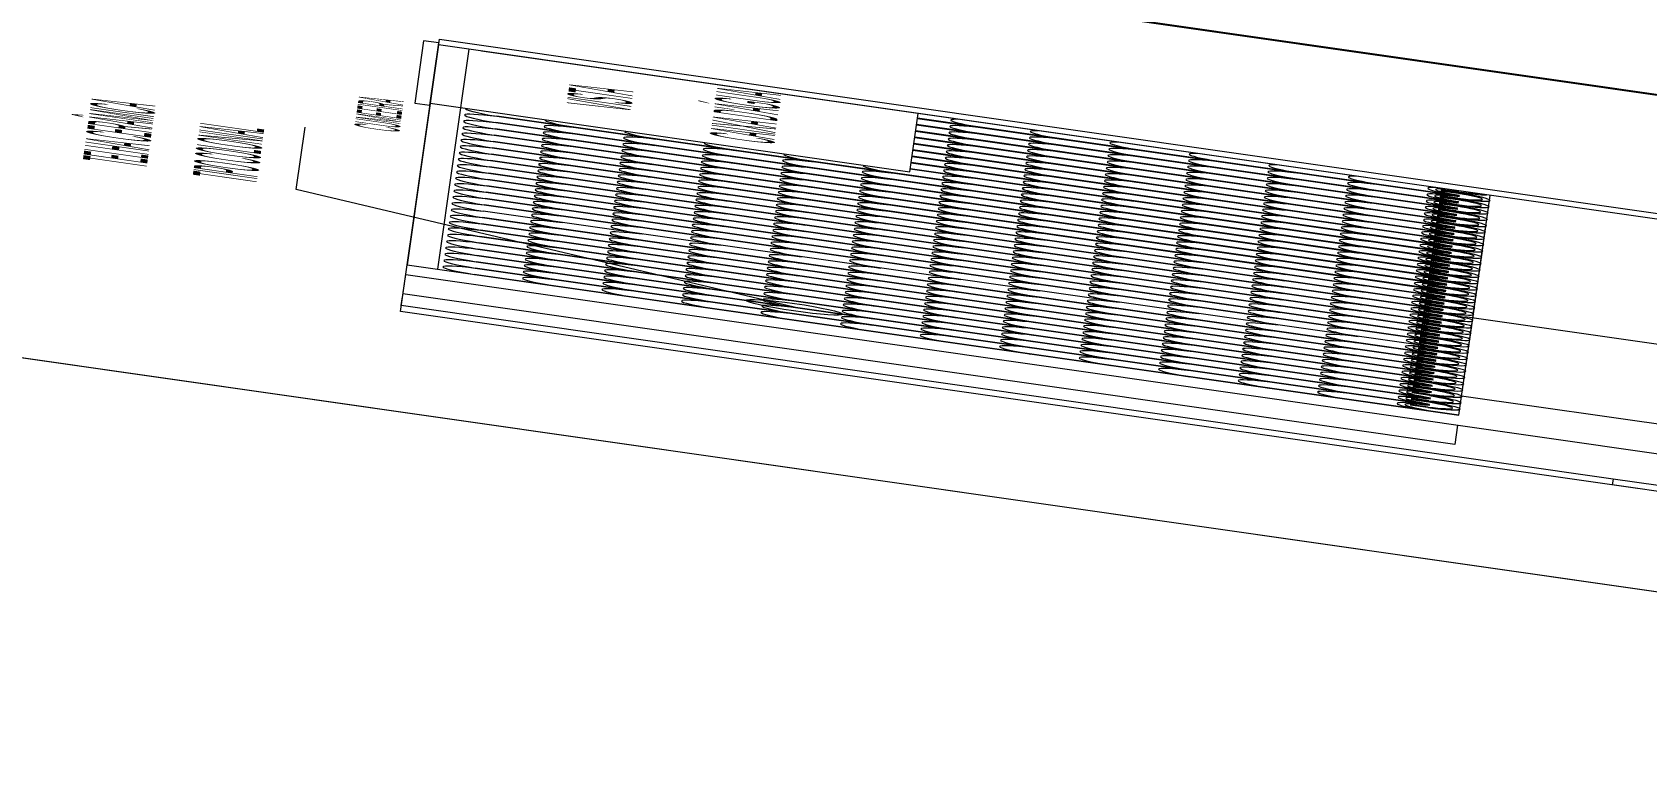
# Model space of a CAD drawing. Header units: millimetres. Extents: x -361192058 to 101130107379, y -14071650034 to 19218552450.
# Drawn here: x -131812.2 to -131624.2, y 45297.5 to 45382 of the extents above; entities that cross this region are included whole.
import ezdxf
from ezdxf.enums import TextEntityAlignment as Align

# ---------------------------------------------------------------- set-up
doc = ezdxf.new("R2010")
doc.units = ezdxf.units.MM
doc.header["$LTSCALE"] = 0.5
doc.linetypes.add('HIDDEN2', pattern=[0.1875, 0.125, -0.0625])
for name, color, linetype in [('02', 2, 'Continuous'), ('Cota', 8, 'Continuous'), ('COTAS', 7, 'Continuous'), ('DIVERSOS', 4, 'Continuous'), ('parede', 2, 'Continuous'), ('texto pequeno', 3, 'Continuous'), ('V5', 4, 'Continuous')]:
    doc.layers.add(name, color=color, linetype=linetype)
doc.styles.add('ROMANS', font='romans', dxfattribs={"height": 0.1})
doc.styles.add('SANSSERIF', font='sas_____.pfb', dxfattribs={"height": 1})
doc.styles.get("Standard").update_dxf_attribs({"font": 'txt.shx', "height": 0.12})
doc.dimstyles.new('BOLA100', dxfattribs={"dimscale": 0, "dimtxt": 1.9, "dimasz": 0.18, "dimexe": 0.18, "dimexo": 0.063, "dimgap": 0, "dimtad": 1, "dimzin": 4, "dimdsep": 46, "dimtxsty": 'ROMANS', "dimcen": 0.09, "dimse1": 1, "dimse2": 1, "dimsd1": 1, "dimsd2": 1, "dimclrt": 256, "dimaunit": 1, "dimadec": 4, "dimazin": 0, "dimtfac": 1.2, "dimtix": 1, "dimtmove": 2, "dimatfit": 3, "dimfxl": 0, "dimtvp": 2, "dimtolj": 1, "dimtzin": 4, "dimarcsym": 0})
doc.dimstyles.new('ESCALA50', dxfattribs={"dimtxt": 0.1, "dimasz": 0.06, "dimexe": 0.18, "dimexo": 0.06, "dimgap": 0.1, "dimtad": 1, "dimzin": 4, "dimdsep": 46, "dimtxsty": 'Standard', "dimblk1": 'BOLA', "dimblk2": 'BOLA', "dimsah": 1, "dimcen": -0.06, "dimse1": 1, "dimse2": 1, "dimclrd": 7, "dimclrt": 3, "dimadec": 0, "dimazin": 0, "dimtfac": 1, "dimtix": 1, "dimtmove": 0, "dimatfit": 3, "dimldrblk": 'BOLA', "dimfxl": 0, "dimtolj": 1, "dimtzin": 4, "dimarcsym": 0})
picture_1 = doc.add_image_def('image2.jpg', size_in_pixel=(290, 928))

# ---------------------------------------------------------------- blocks, each defined once
blk = doc.blocks.new('BOLA')
for p, q in [((0, -1.435), (0, 1.435)), ((-1.435, 0), (1.435, 0))]:
    blk.add_line(p, q)
blk.add_circle((0, 0), 0.452)
blk = doc.blocks.new('*D1813')
at = {"layer": 'Defpoints', "color": 0, "lineweight": 30, "transparency": 16777216}
for p in [(5075.3154, 2388.8486), (5075.8789, 2388.8486), (5075.3154, 2381.7986)]:
    blk.add_point(p, dxfattribs=at)
at = {"layer": 'DIVERSOS', "color": 7, "lineweight": -2, "transparency": 16777216}
blk.add_line((5075.8789, 2381.8586), (5075.8789, 2388.7886), dxfattribs=at)
at = {"layer": 'DIVERSOS', "color": 7, "lineweight": -2, "transparency": 16777216, "xscale": 0.06, "yscale": 0.06, "zscale": 0.06}
for p, rotation in [((5075.8789, 2388.8486), 90), ((5075.8789, 2381.7986), 270)]:
    blk.add_blockref('BOLA', p, dxfattribs=dict(at, rotation=rotation))
at = {"layer": 'DIVERSOS', "color": 3, "lineweight": 18, "transparency": 16777216, "insert": (5075.7189, 2385.3236), "char_height": 0.12, "attachment_point": 5, "rotation": 90}
blk.add_mtext('\\A1;7.05', dxfattribs=at)
blk = doc.blocks.new('*D1825')
at = {"layer": 'Defpoints', "color": 0, "lineweight": 30, "transparency": 16777216}
for p in [(5107.834, 2381.7958), (5110.6085, 2379.6355), (5110.4011, 2379.369)]:
    blk.add_point(p, dxfattribs=at)
at = {"layer": 'Cota', "lineweight": 18, "transparency": 16777216, "insert": (5109.0445, 2380.4887), "char_height": 0.1, "attachment_point": 5, "rotation": 322.0936, "style": 'ROMANS'}
blk.add_mtext('\\A1;25.00', dxfattribs=at)
blk = doc.blocks.new('APROVADO QUADRA 21.2 MBVII')
at = {"lineweight": 18}
for p, q in [((5096.0916, 2382.056), (5096.0916, 2382.0912)), ((5096.1072, 2382.056), (5096.1072, 2382.0912)), ((5096.2285, 2382.056), (5096.2285, 2382.0912)), ((5096.244, 2382.056), (5096.244, 2382.0912)), ((5096.2542, 2382.056), (5096.2542, 2382.0912)), ((5096.2698, 2382.056), (5096.2698, 2382.0912)), ((5096.4066, 2382.056), (5096.4066, 2382.0912)), ((5096.4168, 2382.056), (5096.4168, 2382.0912)), ((5096.4324, 2382.056), (5096.4324, 2382.0912)), ((5096.5536, 2382.056), (5096.5536, 2382.0912)), ((5096.5692, 2382.056), (5096.5692, 2382.0912)), ((5096.5793, 2382.056), (5096.5793, 2382.0912)), ((5096.5949, 2382.056), (5096.5949, 2382.0912)), ((5096.7162, 2382.056), (5096.7162, 2382.0912)), ((5096.7317, 2382.056), (5096.7317, 2382.0912)), ((5096.7419, 2382.056), (5096.7419, 2382.0912)), ((5096.7575, 2382.056), (5096.7575, 2382.0912)), ((5096.8787, 2382.056), (5096.8787, 2382.0912)), ((5096.8943, 2382.056), (5096.8943, 2382.0912)), ((5096.9045, 2382.056), (5096.9045, 2382.0912)), ((5096.9201, 2382.056), (5096.9201, 2382.0912)), ((5097.0413, 2382.056), (5097.0413, 2382.0912)), ((5097.0569, 2382.056), (5097.0569, 2382.0912)), ((5097.067, 2382.056), (5097.067, 2382.0912)), ((5097.0826, 2382.056), (5097.0826, 2382.0912)), ((5097.2039, 2382.056), (5097.2039, 2382.0912)), ((5097.2195, 2382.056), (5097.2195, 2382.0912)), ((5097.2296, 2382.056), (5097.2296, 2382.0912)), ((5097.2452, 2382.056), (5097.2452, 2382.0912)), ((5097.3664, 2382.056), (5097.3664, 2382.0912)), ((5097.382, 2382.056), (5097.382, 2382.0912)), ((5097.3922, 2382.056), (5097.3922, 2382.0912)), ((5097.4078, 2382.056), (5097.4078, 2382.0912)), ((5097.529, 2382.056), (5097.529, 2382.0912)), ((5097.5446, 2382.056), (5097.5446, 2382.0912)), ((5097.5548, 2382.056), (5097.5548, 2382.0912)), ((5097.5703, 2382.056), (5097.5703, 2382.0912)), ((5097.6916, 2382.056), (5097.6916, 2382.0912)), ((5097.7072, 2382.056), (5097.7072, 2382.0912)), ((5097.7173, 2382.056), (5097.7173, 2382.0912)), ((5097.7329, 2382.056), (5097.7329, 2382.0912)), ((5097.8542, 2382.056), (5097.8542, 2382.0912)), ((5097.8697, 2382.056), (5097.8697, 2382.0912)), ((5097.8799, 2382.056), (5097.8799, 2382.0912)), ((5097.8955, 2382.056), (5097.8955, 2382.0912)), ((5098.0167, 2382.056), (5098.0167, 2382.0912)), ((5098.0323, 2382.056), (5098.0323, 2382.0912)), ((5098.0425, 2382.056), (5098.0425, 2382.0912)), ((5098.0581, 2382.056), (5098.0581, 2382.0912)), ((5098.1793, 2382.056), (5098.1793, 2382.0912)), ((5098.1949, 2382.056), (5098.1949, 2382.0912)), ((5098.205, 2382.056), (5098.205, 2382.0912)), ((5098.2206, 2382.056), (5098.2206, 2382.0912)), ((5098.3419, 2382.056), (5098.3419, 2382.0912)), ((5098.3574, 2382.056), (5098.3574, 2382.0912)), ((5098.3676, 2382.056), (5098.3676, 2382.0912)), ((5098.3832, 2382.056), (5098.3832, 2382.0912)), ((5098.5044, 2382.056), (5098.5044, 2382.0912)), ((5098.52, 2382.056), (5098.52, 2382.0912)), ((5098.5302, 2382.056), (5098.5302, 2382.0912)), ((5098.5458, 2382.056), (5098.5458, 2382.0912)), ((5098.667, 2382.056), (5098.667, 2382.0912)), ((5098.6826, 2382.056), (5098.6826, 2382.0912)), ((5098.6927, 2382.056), (5098.6927, 2382.0912)), ((5098.7083, 2382.056), (5098.7083, 2382.0912)), ((5098.8296, 2382.056), (5098.8296, 2382.0912)), ((5098.8452, 2382.056), (5098.8452, 2382.0912)), ((5098.8553, 2382.056), (5098.8553, 2382.0912)), ((5098.8709, 2382.056), (5098.8709, 2382.0912)), ((5098.9921, 2382.056), (5098.9921, 2382.0912)), ((5099.0077, 2382.056), (5099.0077, 2382.0912)), ((5099.0179, 2382.056), (5099.0179, 2382.0912)), ((5099.0335, 2382.056), (5099.0335, 2382.0912)), ((5099.1547, 2382.056), (5099.1547, 2382.0912)), ((5099.1703, 2382.056), (5099.1703, 2382.0912)), ((5099.1805, 2382.056), (5099.1805, 2382.0912)), ((5099.196, 2382.056), (5099.196, 2382.0912)), ((5099.3173, 2382.056), (5099.3173, 2382.0912)), ((5099.3329, 2382.056), (5099.3329, 2382.0912)), ((5099.343, 2382.056), (5099.343, 2382.0912)), ((5099.3586, 2382.056), (5099.3586, 2382.0912)), ((5099.4799, 2382.056), (5099.4799, 2382.0912)), ((5099.4954, 2382.056), (5099.4954, 2382.0912)), ((5099.5056, 2382.056), (5099.5056, 2382.0912)), ((5099.5212, 2382.056), (5099.5212, 2382.0912)), ((5099.6424, 2382.056), (5099.6424, 2382.0912)), ((5099.658, 2382.056), (5099.658, 2382.0912)), ((5099.6682, 2382.056), (5099.6682, 2382.0912)), ((5099.6838, 2382.056), (5099.6838, 2382.0912)), ((5099.805, 2382.056), (5099.805, 2382.0912)), ((5099.8206, 2382.056), (5099.8206, 2382.0912)), ((5099.8307, 2382.056), (5099.8307, 2382.0912)), ((5099.8463, 2382.056), (5099.8463, 2382.0912)), ((5099.9676, 2382.056), (5099.9676, 2382.0912)), ((5099.9831, 2382.056), (5099.9831, 2382.0912)), ((5099.9933, 2382.056), (5099.9933, 2382.0912)), ((5100.0089, 2382.056), (5100.0089, 2382.0912)), ((5100.1301, 2382.056), (5100.1301, 2382.0912)), ((5100.1457, 2382.056), (5100.1457, 2382.0912)), ((5100.1559, 2382.056), (5100.1559, 2382.0912)), ((5100.1715, 2382.056), (5100.1715, 2382.0912)), ((5100.2927, 2382.056), (5100.2927, 2382.0912)), ((5100.3083, 2382.056), (5100.3083, 2382.0912)), ((5100.3184, 2382.056), (5100.3184, 2382.0912)), ((5100.334, 2382.056), (5100.334, 2382.0912)), ((5100.4553, 2382.056), (5100.4553, 2382.0912)), ((5100.4709, 2382.056), (5100.4709, 2382.0912)), ((5100.481, 2382.056), (5100.481, 2382.0912)), ((5100.4966, 2382.056), (5100.4966, 2382.0912)), ((5100.6178, 2382.056), (5100.6178, 2382.0912)), ((5100.6334, 2382.056), (5100.6334, 2382.0912)), ((5100.6436, 2382.056), (5100.6436, 2382.0912)), ((5100.6592, 2382.056), (5100.6592, 2382.0912)), ((5100.7804, 2382.056), (5100.7804, 2382.0912)), ((5100.796, 2382.056), (5100.796, 2382.0912)), ((5100.8062, 2382.056), (5100.8062, 2382.0912)), ((5100.8217, 2382.056), (5100.8217, 2382.0912)), ((5100.943, 2382.056), (5100.943, 2382.0912)), ((5100.9586, 2382.056), (5100.9586, 2382.0912)), ((5100.9687, 2382.056), (5100.9687, 2382.0912)), ((5100.9843, 2382.056), (5100.9843, 2382.0912)), ((5101.1056, 2382.056), (5101.1056, 2382.0912)), ((5101.1211, 2382.056), (5101.1211, 2382.0912)), ((5101.1313, 2382.056), (5101.1313, 2382.0912)), ((5101.1469, 2382.056), (5101.1469, 2382.0912)), ((5101.2681, 2382.056), (5101.2681, 2382.0912)), ((5101.2837, 2382.056), (5101.2837, 2382.0912)), ((5101.2939, 2382.056), (5101.2939, 2382.0912)), ((5101.3095, 2382.056), (5101.3095, 2382.0912)), ((5101.4307, 2382.056), (5101.4307, 2382.0912)), ((5101.4463, 2382.056), (5101.4463, 2382.0912)), ((5101.4564, 2382.056), (5101.4564, 2382.0912)), ((5101.472, 2382.056), (5101.472, 2382.0912)), ((5101.5933, 2382.056), (5101.5933, 2382.0912)), ((5101.6088, 2382.056), (5101.6088, 2382.0912)), ((5101.619, 2382.056), (5101.619, 2382.0912)), ((5101.6346, 2382.056), (5101.6346, 2382.0912)), ((5096.0103, 2381.994), (5097.6361, 2381.994)), ((5096.6606, 2381.994), (5098.2864, 2381.994)), ((5097.3109, 2381.994), (5098.9367, 2381.994)), ((5097.9612, 2381.994), (5099.5869, 2381.994)), ((5098.6115, 2381.994), (5100.2372, 2381.994)), ((5099.2617, 2381.994), (5100.8875, 2381.994)), ((5099.912, 2381.994), (5101.5378, 2381.994)), ((5100.0746, 2381.994), (5101.6603, 2381.994))]:
    blk.add_line(p, q, dxfattribs=at)
at = {"lineweight": 18, "flags": 128}
for points in [[(5096.0103, 2382.054), (5096.0259, 2382.054, -0.788263), (5096.1472, 2382.054), (5096.1628, 2382.054, 0.827036)], [(5096.1729, 2382.054), (5096.1885, 2382.054, -0.788263), (5096.3097, 2382.054), (5096.3253, 2382.054, 0.827036)], [(5096.3355, 2382.054), (5096.3511, 2382.054, -0.788263), (5096.4723, 2382.054), (5096.4879, 2382.054, 0.827036)], [(5096.4981, 2382.054), (5096.5136, 2382.054, -0.788263), (5096.6349, 2382.054), (5096.6505, 2382.054, 0.827036)], [(5096.6606, 2382.054), (5096.6762, 2382.054, -0.788263), (5096.7974, 2382.054), (5096.813, 2382.054, 0.827036)], [(5096.8232, 2382.054), (5096.8388, 2382.054, -0.788263), (5096.96, 2382.054), (5096.9756, 2382.054, 0.827036)], [(5096.9858, 2382.054), (5097.0013, 2382.054, -0.788263), (5097.1226, 2382.054), (5097.1382, 2382.054, 0.827036)], [(5097.1483, 2382.054), (5097.1639, 2382.054, -0.788263), (5097.2852, 2382.054), (5097.3007, 2382.054, 0.827036)], [(5097.3109, 2382.054), (5097.3265, 2382.054, -0.788263), (5097.4477, 2382.054), (5097.4633, 2382.054, 0.827036)], [(5097.4735, 2382.054), (5097.4891, 2382.054, -0.788263), (5097.6103, 2382.054), (5097.6259, 2382.054, 0.827036)], [(5097.636, 2382.054), (5097.6516, 2382.054, -0.788263), (5097.7729, 2382.054), (5097.7885, 2382.054, 0.827036)], [(5097.7986, 2382.054), (5097.8142, 2382.054, -0.788263), (5097.9354, 2382.054), (5097.951, 2382.054, 0.827036)], [(5097.9612, 2382.054), (5097.9768, 2382.054, -0.788263), (5098.098, 2382.054), (5098.1136, 2382.054, 0.827036)], [(5098.1238, 2382.054), (5098.1393, 2382.054, -0.788263), (5098.2606, 2382.054), (5098.2762, 2382.054, 0.827036)], [(5098.2863, 2382.054), (5098.3019, 2382.054, -0.788263), (5098.4231, 2382.054), (5098.4387, 2382.054, 0.827036)], [(5098.4489, 2382.054), (5098.4645, 2382.054, -0.788263), (5098.5857, 2382.054), (5098.6013, 2382.054, 0.827036)], [(5098.6115, 2382.054), (5098.627, 2382.054, -0.788263), (5098.7483, 2382.054), (5098.7639, 2382.054, 0.827036)], [(5098.774, 2382.054), (5098.7896, 2382.054, -0.788263), (5098.9109, 2382.054), (5098.9264, 2382.054, 0.827036)], [(5098.9366, 2382.054), (5098.9522, 2382.054, -0.788263), (5099.0734, 2382.054), (5099.089, 2382.054, 0.827036)], [(5099.0992, 2382.054), (5099.1148, 2382.054, -0.788263), (5099.236, 2382.054), (5099.2516, 2382.054, 0.827036)], [(5099.2617, 2382.054), (5099.2773, 2382.054, -0.788263), (5099.3986, 2382.054), (5099.4142, 2382.054, 0.827036)], [(5099.4243, 2382.054), (5099.4399, 2382.054, -0.788263), (5099.5611, 2382.054), (5099.5767, 2382.054, 0.827036)], [(5099.5869, 2382.054), (5099.6025, 2382.054, -0.788263), (5099.7237, 2382.054), (5099.7393, 2382.054, 0.827036)], [(5099.7495, 2382.054), (5099.765, 2382.054, -0.788263), (5099.8863, 2382.054), (5099.9019, 2382.054, 0.827036)], [(5099.912, 2382.054), (5099.9276, 2382.054, -0.788263), (5100.0488, 2382.054), (5100.0644, 2382.054, 0.827036)], [(5100.0746, 2382.054), (5100.0902, 2382.054, -0.788263), (5100.2114, 2382.054), (5100.227, 2382.054, 0.827036)], [(5100.2372, 2382.054), (5100.2527, 2382.054, -0.788263), (5100.374, 2382.054), (5100.3896, 2382.054, 0.827036)], [(5100.3997, 2382.054), (5100.4153, 2382.054, -0.788263), (5100.5366, 2382.054), (5100.5521, 2382.054, 0.827036)], [(5100.5623, 2382.054), (5100.5779, 2382.054, -0.788263), (5100.6991, 2382.054), (5100.7147, 2382.054, 0.827036)], [(5100.7249, 2382.054), (5100.7405, 2382.054, -0.788263), (5100.8617, 2382.054), (5100.8773, 2382.054, 0.827036)], [(5100.8874, 2382.054), (5100.903, 2382.054, -0.788263), (5101.0243, 2382.054), (5101.0399, 2382.054, 0.827036)], [(5101.05, 2382.054), (5101.0656, 2382.054, -0.788263), (5101.1868, 2382.054), (5101.2024, 2382.054, 0.827036)], [(5101.2126, 2382.054), (5101.2282, 2382.054, -0.788263), (5101.3494, 2382.054), (5101.365, 2382.054, 0.827036)], [(5101.3752, 2382.054), (5101.3907, 2382.054, -0.788263), (5101.512, 2382.054), (5101.5276, 2382.054, 0.827036)], [(5096.0916, 2382.056), (5096.1072, 2382.056, 0.788263), (5096.2285, 2382.056), (5096.244, 2382.056, -0.827036)], [(5096.2542, 2382.056), (5096.2698, 2382.056, 0.788263), (5096.391, 2382.056), (5096.4066, 2382.056, -0.827036)], [(5096.4168, 2382.056), (5096.4324, 2382.056, 0.788263), (5096.5536, 2382.056), (5096.5692, 2382.056, -0.827036)], [(5096.5793, 2382.056), (5096.5949, 2382.056, 0.788263), (5096.7162, 2382.056), (5096.7317, 2382.056, -0.827036)], [(5096.7419, 2382.056), (5096.7575, 2382.056, 0.788263), (5096.8787, 2382.056), (5096.8943, 2382.056, -0.827036)], [(5096.9045, 2382.056), (5096.9201, 2382.056, 0.788263), (5097.0413, 2382.056), (5097.0569, 2382.056, -0.827036)], [(5097.067, 2382.056), (5097.0826, 2382.056, 0.788263), (5097.2039, 2382.056), (5097.2195, 2382.056, -0.827036)], [(5097.2296, 2382.056), (5097.2452, 2382.056, 0.788263), (5097.3664, 2382.056), (5097.382, 2382.056, -0.827036)], [(5097.3922, 2382.056), (5097.4078, 2382.056, 0.788263), (5097.529, 2382.056), (5097.5446, 2382.056, -0.827036)], [(5097.5548, 2382.056), (5097.5703, 2382.056, 0.788263), (5097.6916, 2382.056), (5097.7072, 2382.056, -0.827036)], [(5097.7173, 2382.056), (5097.7329, 2382.056, 0.788263), (5097.8542, 2382.056), (5097.8697, 2382.056, -0.827036)], [(5097.8799, 2382.056), (5097.8955, 2382.056, 0.788263), (5098.0167, 2382.056), (5098.0323, 2382.056, -0.827036)], [(5098.0425, 2382.056), (5098.0581, 2382.056, 0.788263), (5098.1793, 2382.056), (5098.1949, 2382.056, -0.827036)], [(5098.205, 2382.056), (5098.2206, 2382.056, 0.788263), (5098.3419, 2382.056), (5098.3574, 2382.056, -0.827036)], [(5098.3676, 2382.056), (5098.3832, 2382.056, 0.788263), (5098.5044, 2382.056), (5098.52, 2382.056, -0.827036)], [(5098.5302, 2382.056), (5098.5458, 2382.056, 0.788263), (5098.667, 2382.056), (5098.6826, 2382.056, -0.827036)], [(5098.6927, 2382.056), (5098.7083, 2382.056, 0.788263), (5098.8296, 2382.056), (5098.8452, 2382.056, -0.827036)], [(5098.8553, 2382.056), (5098.8709, 2382.056, 0.788263), (5098.9921, 2382.056), (5099.0077, 2382.056, -0.827036)], [(5099.0179, 2382.056), (5099.0335, 2382.056, 0.788263), (5099.1547, 2382.056), (5099.1703, 2382.056, -0.827036)], [(5099.1805, 2382.056), (5099.196, 2382.056, 0.788263), (5099.3173, 2382.056), (5099.3329, 2382.056, -0.827036)], [(5099.343, 2382.056), (5099.3586, 2382.056, 0.788263), (5099.4799, 2382.056), (5099.4954, 2382.056, -0.827036)], [(5099.5056, 2382.056), (5099.5212, 2382.056, 0.788263), (5099.6424, 2382.056), (5099.658, 2382.056, -0.827036)], [(5099.6682, 2382.056), (5099.6838, 2382.056, 0.788263), (5099.805, 2382.056), (5099.8206, 2382.056, -0.827036)], [(5099.8307, 2382.056), (5099.8463, 2382.056, 0.788263), (5099.9676, 2382.056), (5099.9831, 2382.056, -0.827036)], [(5099.9933, 2382.056), (5100.0089, 2382.056, 0.788263), (5100.1301, 2382.056), (5100.1457, 2382.056, -0.827036)], [(5100.1559, 2382.056), (5100.1715, 2382.056, 0.788263), (5100.2927, 2382.056), (5100.3083, 2382.056, -0.827036)], [(5100.3184, 2382.056), (5100.334, 2382.056, 0.788263), (5100.4553, 2382.056), (5100.4709, 2382.056, -0.827036)], [(5100.481, 2382.056), (5100.4966, 2382.056, 0.788263), (5100.6178, 2382.056), (5100.6334, 2382.056, -0.827036)], [(5100.6436, 2382.056), (5100.6592, 2382.056, 0.788263), (5100.7804, 2382.056), (5100.796, 2382.056, -0.827036)], [(5100.8062, 2382.056), (5100.8217, 2382.056, 0.788263), (5100.943, 2382.056), (5100.9586, 2382.056, -0.827036)], [(5100.9687, 2382.056), (5100.9843, 2382.056, 0.788263), (5101.1056, 2382.056), (5101.1211, 2382.056, -0.827036)], [(5101.1313, 2382.056), (5101.1469, 2382.056, 0.788263), (5101.2681, 2382.056), (5101.2837, 2382.056, -0.827036)], [(5101.2939, 2382.056), (5101.3095, 2382.056, 0.788263), (5101.4307, 2382.056), (5101.4463, 2382.056, -0.827036)], [(5101.4564, 2382.056), (5101.472, 2382.056, 0.788263), (5101.5933, 2382.056), (5101.6088, 2382.056, -0.827036)]]:
    blk.add_lwpolyline(points, format="xyb", close=True, dxfattribs=at)
for points in [[(5101.6603, 2382.1016, 0.553916), (5101.5377, 2382.054), (5101.5533, 2382.054, -0.60452), (5101.6603, 2382.081)], [(5097.6361, 2381.9932, -0.378735), (5097.5548, 2382.056), (5097.5703, 2382.056, 0.369975), (5097.6361, 2382.0085)], [(5098.2864, 2381.9932, -0.378735), (5098.205, 2382.056), (5098.2206, 2382.056, 0.369975), (5098.2864, 2382.0085)], [(5098.9367, 2381.9932, -0.378735), (5098.8553, 2382.056), (5098.8709, 2382.056, 0.369975), (5098.9367, 2382.0085)], [(5099.5869, 2381.9932, -0.378735), (5099.5056, 2382.056), (5099.5212, 2382.056, 0.369975), (5099.5869, 2382.0085)], [(5100.2372, 2381.9932, -0.378735), (5100.1559, 2382.056), (5100.1715, 2382.056, 0.369975), (5100.2372, 2382.0085)], [(5100.8875, 2381.9932, -0.378735), (5100.8062, 2382.056), (5100.8217, 2382.056, 0.369975), (5100.8875, 2382.0085)], [(5101.5378, 2381.9932, -0.378735), (5101.4564, 2382.056), (5101.472, 2382.056, 0.369975), (5101.5378, 2382.0085)], [(5101.6603, 2382.0013, -0.23306), (5101.619, 2382.056), (5101.6346, 2382.056, 0.187537), (5101.6603, 2382.0189, 0.187537)]]:
    blk.add_lwpolyline(points, format="xyb", dxfattribs=at)
at = {"layer": '02', "color": 0, "linetype": 'HIDDEN2', "lineweight": 18}
blk.add_line((5094.9603, 2384.077), (5095.7603, 2384.077), dxfattribs=at)
at = {"layer": '02', "color": 8, "lineweight": 18}
for p, q in [((5095.2603, 2381.994), (5095.2603, 2384.077)), ((5095.7603, 2384.077), (5095.7603, 2379.077)), ((5095.7603, 2381.994), (5095.2603, 2381.994))]:
    blk.add_line(p, q, dxfattribs=at)
at = {"layer": '02', "lineweight": 18}
for points in [[(5092.273, 2394.3239), (5078.4344, 2394.3239), (5078.4344, 2360.5071), (5092.273, 2360.5071)], [(5124.8988, 2394.2957), (5104.8147, 2394.2957), (5104.8147, 2374.4244), (5124.8988, 2374.4244)], [(5092.273, 2385.1233), (5104.793, 2385.1233), (5104.793, 2376.6708), (5092.273, 2376.6708)]]:
    blk.add_lwpolyline(points, close=True, dxfattribs=at)
at = {"layer": 'COTAS', "lineweight": 18}
for p, q in [((5094.8103, 2384.077), (5101.8103, 2384.077)), ((5094.8103, 2381.627), (5094.8103, 2384.077)), ((5094.9603, 2381.677), (5094.9603, 2384.077)), ((5101.6603, 2381.627), (5101.6603, 2384.077)), ((5101.8103, 2384.077), (5101.8103, 2381.627)), ((5096.5103, 2381.994), (5096.5103, 2379.077)), ((5098.5103, 2379.077), (5098.5103, 2382.0095))]:
    blk.add_line(p, q, dxfattribs=at)
at = {"layer": 'DIVERSOS', "lineweight": 18}
for p, q in [((5096.3355, 2383.3141), (5097.5061, 2384.3131)), ((5097.5061, 2384.3131), (5099.1073, 2384.3131)), ((5101.7103, 2384.107), (5100.1103, 2384.107)), ((5100.1103, 2384.107), (5100.1103, 2384.077)), ((5101.7103, 2384.077), (5101.7103, 2384.107)), ((5096.0103, 2384.077), (5096.0103, 2381.994)), ((5100.1103, 2384.077), (5101.7103, 2384.077))]:
    blk.add_line(p, q, dxfattribs=at)
blk.add_lwpolyline([(5101.6603, 2383.127), (5101.6603, 2384.077), (5100.1603, 2384.077), (5100.1603, 2383.127)], close=True, dxfattribs=at)
blk.add_circle((5096.3355, 2383.3141), 0.0956, dxfattribs=at)
at = {"layer": 'parede', "lineweight": 18}
for p, q in [((5094.9603, 2381.677), (5094.8103, 2381.677)), ((5094.8103, 2379.077), (5094.8103, 2381.677)), ((5094.9603, 2379.077), (5094.9603, 2381.677))]:
    blk.add_line(p, q, dxfattribs=at)
at = {"layer": 'V5', "lineweight": 18}
for p, q in [((5101.6603, 2384.077), (5096.0103, 2384.077)), ((5101.6603, 2384.017), (5096.0103, 2384.017)), ((5101.6603, 2382.056), (5101.6603, 2383.9916)), ((5096.0103, 2381.994), (5096.0103, 2383.944)), ((5096.1628, 2382.056), (5096.1628, 2383.944)), ((5096.1729, 2382.056), (5096.1729, 2383.944)), ((5096.3253, 2382.056), (5096.3253, 2383.944)), ((5096.3355, 2382.056), (5096.3355, 2383.944)), ((5096.4879, 2382.056), (5096.4879, 2383.944)), ((5096.4981, 2382.056), (5096.4981, 2383.944)), ((5096.6505, 2382.056), (5096.6505, 2383.944)), ((5096.6606, 2382.056), (5096.6606, 2383.944)), ((5096.813, 2382.056), (5096.813, 2383.944)), ((5096.8232, 2382.056), (5096.8232, 2383.944)), ((5096.9756, 2382.056), (5096.9756, 2383.944)), ((5096.9858, 2382.056), (5096.9858, 2383.944)), ((5097.1382, 2382.056), (5097.1382, 2383.944)), ((5097.1483, 2382.056), (5097.1483, 2383.944)), ((5097.3007, 2382.056), (5097.3007, 2383.944)), ((5097.3109, 2382.056), (5097.3109, 2383.944)), ((5097.4633, 2382.056), (5097.4633, 2383.944)), ((5097.4735, 2382.056), (5097.4735, 2383.944)), ((5097.636, 2382.056), (5097.636, 2383.944)), ((5097.7885, 2382.056), (5097.7885, 2383.944)), ((5097.7986, 2382.056), (5097.7986, 2383.944)), ((5097.951, 2382.056), (5097.951, 2383.944)), ((5097.9612, 2382.056), (5097.9612, 2383.944)), ((5098.1136, 2382.056), (5098.1136, 2383.944)), ((5098.1238, 2382.056), (5098.1238, 2383.944)), ((5098.2762, 2382.056), (5098.2762, 2383.944)), ((5098.2863, 2382.056), (5098.2863, 2383.944)), ((5098.4387, 2382.056), (5098.4387, 2383.944)), ((5098.4489, 2382.056), (5098.4489, 2383.944)), ((5098.6013, 2382.056), (5098.6013, 2383.944)), ((5098.6115, 2382.056), (5098.6115, 2383.944)), ((5098.7639, 2382.056), (5098.7639, 2383.944)), ((5098.774, 2382.056), (5098.774, 2383.944)), ((5098.9264, 2382.056), (5098.9264, 2383.944)), ((5098.9366, 2382.056), (5098.9366, 2383.944)), ((5099.089, 2382.056), (5099.089, 2383.944)), ((5099.0992, 2382.056), (5099.0992, 2383.944)), ((5099.2516, 2382.056), (5099.2516, 2383.944)), ((5099.2617, 2382.056), (5099.2617, 2383.944)), ((5099.4142, 2382.056), (5099.4142, 2383.944)), ((5099.4243, 2382.056), (5099.4243, 2383.944)), ((5099.5767, 2382.056), (5099.5767, 2383.944)), ((5099.5869, 2382.056), (5099.5869, 2383.944)), ((5099.7393, 2382.056), (5099.7393, 2383.944)), ((5099.7495, 2382.056), (5099.7495, 2383.944)), ((5099.9019, 2382.056), (5099.9019, 2383.944)), ((5099.912, 2382.056), (5099.912, 2383.944)), ((5100.0644, 2382.056), (5100.0644, 2383.944)), ((5100.0746, 2382.056), (5100.0746, 2383.944)), ((5100.227, 2382.056), (5100.227, 2383.127)), ((5100.2372, 2382.056), (5100.2372, 2383.127)), ((5100.3896, 2382.056), (5100.3896, 2383.127)), ((5100.3997, 2382.056), (5100.3997, 2383.127)), ((5100.5521, 2382.056), (5100.5521, 2383.127)), ((5100.5623, 2382.056), (5100.5623, 2383.127)), ((5100.7147, 2382.056), (5100.7147, 2383.127)), ((5100.7249, 2382.056), (5100.7249, 2383.127)), ((5100.8773, 2382.056), (5100.8773, 2383.127)), ((5100.8874, 2382.056), (5100.8874, 2383.127)), ((5101.0399, 2382.056), (5101.0399, 2383.127)), ((5101.05, 2382.056), (5101.05, 2383.127)), ((5101.2024, 2382.056), (5101.2024, 2383.127)), ((5101.2126, 2382.056), (5101.2126, 2383.127)), ((5101.365, 2382.056), (5101.365, 2383.127)), ((5101.3752, 2382.056), (5101.3752, 2383.127)), ((5101.5276, 2382.056), (5101.5276, 2383.127)), ((5101.5377, 2382.056), (5101.5377, 2383.127))]:
    blk.add_line(p, q, dxfattribs=at)
for centre, start, end in [((5096.0865, 2383.9294), 10.8161, 169.1839), ((5096.2491, 2383.9294), 10.8161, 169.1839), ((5096.4117, 2383.9294), 10.8161, 169.1839), ((5096.5743, 2383.9294), 10.8161, 169.1839), ((5096.7368, 2383.9294), 10.8161, 169.1839), ((5096.8994, 2383.9294), 10.8161, 169.1839), ((5097.062, 2383.9294), 10.8161, 169.1839), ((5097.2245, 2383.9294), 10.8161, 169.1839), ((5097.3871, 2383.9294), 10.8161, 169.1839), ((5097.5497, 2383.9294), 10.8161, 169.1839), ((5097.7122, 2383.9294), 10.8161, 169.1839), ((5097.8748, 2383.9294), 10.8161, 169.1839), ((5098.0374, 2383.9294), 10.8161, 169.1839), ((5098.2, 2383.9294), 10.8161, 169.1839), ((5098.3625, 2383.9294), 10.8161, 169.1839), ((5098.5251, 2383.9294), 10.8161, 169.1839), ((5098.6877, 2383.9294), 10.8161, 169.1839), ((5098.8502, 2383.9294), 10.8161, 169.1839), ((5099.0128, 2383.9294), 10.8161, 169.1839), ((5099.1754, 2383.9294), 10.8161, 169.1839), ((5099.3379, 2383.9294), 10.8161, 169.1839), ((5099.5005, 2383.9294), 10.8161, 169.1839), ((5099.6631, 2383.9294), 10.8161, 169.1839), ((5099.8257, 2383.9294), 10.8161, 169.1839), ((5099.9882, 2383.9294), 10.8161, 169.1839), ((5100.1508, 2383.9294), 82.932, 169.1839), ((5096.0865, 2383.7719), 10.8161, 169.1839), ((5096.2491, 2383.7719), 10.8161, 169.1839), ((5096.4117, 2383.7719), 10.8161, 169.1839), ((5096.5743, 2383.7719), 10.8161, 169.1839), ((5096.7368, 2383.7719), 10.8161, 169.1839), ((5096.8994, 2383.7719), 10.8161, 169.1839), ((5097.062, 2383.7719), 10.8161, 169.1839), ((5097.2245, 2383.7719), 10.8161, 169.1839), ((5097.3871, 2383.7719), 10.8161, 169.1839), ((5097.5497, 2383.7719), 10.8161, 169.1839), ((5097.7122, 2383.7719), 10.8161, 169.1839), ((5097.8748, 2383.7719), 10.8161, 169.1839), ((5098.0374, 2383.7719), 10.8161, 169.1839), ((5098.2, 2383.7719), 10.8161, 169.1839), ((5098.3625, 2383.7719), 10.8161, 169.1839), ((5098.5251, 2383.7719), 10.8161, 169.1839), ((5098.6877, 2383.7719), 10.8161, 169.1839), ((5098.8502, 2383.7719), 10.8161, 169.1839), ((5099.0128, 2383.7719), 10.8161, 169.1839), ((5099.1754, 2383.7719), 10.8161, 169.1839), ((5099.3379, 2383.7719), 10.8161, 169.1839), ((5099.5005, 2383.7719), 10.8161, 169.1839), ((5099.6631, 2383.7719), 10.8161, 169.1839), ((5099.8257, 2383.7719), 10.8161, 169.1839), ((5099.9882, 2383.7719), 10.8161, 169.1839), ((5100.1508, 2383.7719), 82.932, 169.1839), ((5096.0865, 2383.6144), 10.8161, 169.1839), ((5096.2491, 2383.6144), 10.8161, 169.1839), ((5096.4117, 2383.6144), 10.8161, 169.1839), ((5096.5743, 2383.6144), 10.8161, 169.1839), ((5096.7368, 2383.6144), 10.8161, 169.1839), ((5096.8994, 2383.6144), 10.8161, 169.1839), ((5097.062, 2383.6144), 10.8161, 169.1839), ((5097.2245, 2383.6144), 10.8161, 169.1839), ((5097.3871, 2383.6144), 10.8161, 169.1839), ((5097.5497, 2383.6144), 10.8161, 169.1839), ((5097.7122, 2383.6144), 10.8161, 169.1839), ((5097.8748, 2383.6144), 10.8161, 169.1839), ((5098.0374, 2383.6144), 10.8161, 169.1839), ((5098.2, 2383.6144), 10.8161, 169.1839), ((5098.3625, 2383.6144), 10.8161, 169.1839), ((5098.5251, 2383.6144), 10.8161, 169.1839), ((5098.6877, 2383.6144), 10.8161, 169.1839), ((5098.8502, 2383.6144), 10.8161, 169.1839), ((5099.0128, 2383.6144), 10.8161, 169.1839), ((5099.1754, 2383.6144), 10.8161, 169.1839), ((5099.3379, 2383.6144), 10.8161, 169.1839), ((5099.5005, 2383.6144), 10.8161, 169.1839), ((5099.6631, 2383.6144), 10.8161, 169.1839), ((5099.8257, 2383.6144), 10.8161, 169.1839), ((5099.9882, 2383.6144), 10.8161, 169.1839), ((5100.1508, 2383.6144), 82.932, 169.1839), ((5096.0865, 2383.4569), 10.8161, 169.1839), ((5096.2491, 2383.4569), 10.8161, 169.1839), ((5096.4117, 2383.4569), 10.8161, 169.1839), ((5096.5743, 2383.4569), 10.8161, 169.1839), ((5096.7368, 2383.4569), 10.8161, 169.1839), ((5096.8994, 2383.4569), 10.8161, 169.1839), ((5097.062, 2383.4569), 10.8161, 169.1839), ((5097.2245, 2383.4569), 10.8161, 169.1839), ((5097.3871, 2383.4569), 10.8161, 169.1839), ((5097.5497, 2383.4569), 10.8161, 169.1839), ((5097.7122, 2383.4569), 10.8161, 169.1839), ((5097.8748, 2383.4569), 10.8161, 169.1839), ((5098.0374, 2383.4569), 10.8161, 169.1839), ((5098.2, 2383.4569), 10.8161, 169.1839), ((5098.3625, 2383.4569), 10.8161, 169.1839), ((5098.5251, 2383.4569), 10.8161, 169.1839), ((5098.6877, 2383.4569), 10.8161, 169.1839), ((5098.8502, 2383.4569), 10.8161, 169.1839), ((5099.0128, 2383.4569), 10.8161, 169.1839), ((5099.1754, 2383.4569), 10.8161, 169.1839), ((5099.3379, 2383.4569), 10.8161, 169.1839), ((5099.5005, 2383.4569), 10.8161, 169.1839), ((5099.6631, 2383.4569), 10.8161, 169.1839), ((5099.8257, 2383.4569), 10.8161, 169.1839), ((5099.9882, 2383.4569), 10.8161, 169.1839), ((5100.1508, 2383.4569), 82.932, 169.1839), ((5096.0865, 2383.2994), 10.8161, 169.1839), ((5096.2491, 2383.2994), 10.8161, 169.1839), ((5096.4117, 2383.2994), 10.8161, 169.1839), ((5096.5743, 2383.2994), 10.8161, 169.1839), ((5096.7368, 2383.2994), 10.8161, 169.1839), ((5096.8994, 2383.2994), 10.8161, 169.1839), ((5097.062, 2383.2994), 10.8161, 169.1839), ((5097.2245, 2383.2994), 10.8161, 169.1839), ((5097.3871, 2383.2994), 10.8161, 169.1839), ((5097.5497, 2383.2994), 10.8161, 169.1839), ((5097.7122, 2383.2994), 10.8161, 169.1839), ((5097.8748, 2383.2994), 10.8161, 169.1839), ((5098.0374, 2383.2994), 10.8161, 169.1839), ((5098.2, 2383.2994), 10.8161, 169.1839), ((5098.3625, 2383.2994), 10.8161, 169.1839), ((5098.5251, 2383.2994), 10.8161, 169.1839), ((5098.6877, 2383.2994), 10.8161, 169.1839), ((5098.8502, 2383.2994), 10.8161, 169.1839), ((5099.0128, 2383.2994), 10.8161, 169.1839), ((5099.1754, 2383.2994), 10.8161, 169.1839), ((5099.3379, 2383.2994), 10.8161, 169.1839), ((5099.5005, 2383.2994), 10.8161, 169.1839), ((5099.6631, 2383.2994), 10.8161, 169.1839), ((5099.8257, 2383.2994), 10.8161, 169.1839), ((5099.9882, 2383.2994), 10.8161, 169.1839), ((5100.1508, 2383.2994), 82.932, 169.1839), ((5096.0865, 2383.1419), 10.8161, 169.1839), ((5096.2491, 2383.1419), 10.8161, 169.1839), ((5096.4117, 2383.1419), 10.8161, 169.1839), ((5096.5743, 2383.1419), 10.8161, 169.1839), ((5096.7368, 2383.1419), 10.8161, 169.1839), ((5096.8994, 2383.1419), 10.8161, 169.1839), ((5097.062, 2383.1419), 10.8161, 169.1839), ((5097.2245, 2383.1419), 10.8161, 169.1839), ((5097.3871, 2383.1419), 10.8161, 169.1839), ((5097.5497, 2383.1419), 10.8161, 169.1839), ((5097.7122, 2383.1419), 10.8161, 169.1839), ((5097.8748, 2383.1419), 10.8161, 169.1839), ((5098.0374, 2383.1419), 10.8161, 169.1839), ((5098.2, 2383.1419), 10.8161, 169.1839), ((5098.3625, 2383.1419), 10.8161, 169.1839), ((5098.5251, 2383.1419), 10.8161, 169.1839), ((5098.6877, 2383.1419), 10.8161, 169.1839), ((5098.8502, 2383.1419), 10.8161, 169.1839), ((5099.0128, 2383.1419), 10.8161, 169.1839), ((5099.1754, 2383.1419), 10.8161, 169.1839), ((5099.3379, 2383.1419), 10.8161, 169.1839), ((5099.5005, 2383.1419), 10.8161, 169.1839), ((5099.6631, 2383.1419), 10.8161, 169.1839), ((5099.8257, 2383.1419), 10.8161, 169.1839), ((5099.9882, 2383.1419), 10.8161, 169.1839), ((5100.1508, 2383.1419), 82.932, 169.1839), ((5096.0865, 2382.9844), 10.8161, 169.1839), ((5096.2491, 2382.9844), 10.8161, 169.1839), ((5096.4117, 2382.9844), 10.8161, 169.1839), ((5096.5743, 2382.9844), 10.8161, 169.1839), ((5096.7368, 2382.9844), 10.8161, 169.1839), ((5096.8994, 2382.9844), 10.8161, 169.1839), ((5097.062, 2382.9844), 10.8161, 169.1839), ((5097.2245, 2382.9844), 10.8161, 169.1839), ((5097.3871, 2382.9844), 10.8161, 169.1839), ((5097.5497, 2382.9844), 10.8161, 169.1839), ((5097.7122, 2382.9844), 10.8161, 169.1839), ((5097.8748, 2382.9844), 10.8161, 169.1839), ((5098.0374, 2382.9844), 10.8161, 169.1839), ((5098.2, 2382.9844), 10.8161, 169.1839), ((5098.3625, 2382.9844), 10.8161, 169.1839), ((5098.5251, 2382.9844), 10.8161, 169.1839), ((5098.6877, 2382.9844), 10.8161, 169.1839), ((5098.8502, 2382.9844), 10.8161, 169.1839), ((5099.0128, 2382.9844), 10.8161, 169.1839), ((5099.1754, 2382.9844), 10.8161, 169.1839), ((5099.3379, 2382.9844), 10.8161, 169.1839), ((5099.5005, 2382.9844), 10.8161, 169.1839), ((5099.6631, 2382.9844), 10.8161, 169.1839), ((5099.8257, 2382.9844), 10.8161, 169.1839), ((5099.9882, 2382.9844), 10.8161, 169.1839), ((5100.1508, 2382.9844), 10.8161, 169.1839), ((5100.3134, 2382.9844), 10.8161, 169.1839), ((5100.4759, 2382.9844), 10.8161, 169.1839), ((5100.6385, 2382.9844), 10.8161, 169.1839), ((5100.8011, 2382.9844), 10.8161, 169.1839), ((5100.9636, 2382.9844), 10.8161, 169.1839), ((5101.1262, 2382.9844), 10.8161, 169.1839), ((5101.2888, 2382.9844), 10.8161, 169.1839), ((5101.4514, 2382.9844), 10.8161, 169.1839), ((5101.6139, 2382.9844), 53.2529, 169.1839), ((5096.0865, 2382.8269), 10.8161, 169.1839), ((5096.2491, 2382.8269), 10.8161, 169.1839), ((5096.4117, 2382.8269), 10.8161, 169.1839), ((5096.5743, 2382.8269), 10.8161, 169.1839), ((5096.7368, 2382.8269), 10.8161, 169.1839), ((5096.8994, 2382.8269), 10.8161, 169.1839), ((5097.062, 2382.8269), 10.8161, 169.1839), ((5097.2245, 2382.8269), 10.8161, 169.1839), ((5097.3871, 2382.8269), 10.8161, 169.1839), ((5097.5497, 2382.8269), 10.8161, 169.1839), ((5097.7122, 2382.8269), 10.8161, 169.1839), ((5097.8748, 2382.8269), 10.8161, 169.1839), ((5098.0374, 2382.8269), 10.8161, 169.1839), ((5098.2, 2382.8269), 10.8161, 169.1839), ((5098.3625, 2382.8269), 10.8161, 169.1839), ((5098.5251, 2382.8269), 10.8161, 169.1839), ((5098.6877, 2382.8269), 10.8161, 169.1839), ((5098.8502, 2382.8269), 10.8161, 169.1839), ((5099.0128, 2382.8269), 10.8161, 169.1839), ((5099.1754, 2382.8269), 10.8161, 169.1839), ((5099.3379, 2382.8269), 10.8161, 169.1839), ((5099.5005, 2382.8269), 10.8161, 169.1839), ((5099.6631, 2382.8269), 10.8161, 169.1839), ((5099.8257, 2382.8269), 10.8161, 169.1839), ((5099.9882, 2382.8269), 10.8161, 169.1839), ((5100.1508, 2382.8269), 10.8161, 169.1839), ((5100.3134, 2382.8269), 10.8161, 169.1839), ((5100.4759, 2382.8269), 10.8161, 169.1839), ((5100.6385, 2382.8269), 10.8161, 169.1839), ((5100.8011, 2382.8269), 10.8161, 169.1839), ((5100.9636, 2382.8269), 10.8161, 169.1839), ((5101.1262, 2382.8269), 10.8161, 169.1839), ((5101.2888, 2382.8269), 10.8161, 169.1839), ((5101.4514, 2382.8269), 10.8161, 169.1839), ((5101.6139, 2382.8269), 53.2529, 169.1839), ((5096.0865, 2382.6694), 10.8161, 169.1839), ((5096.2491, 2382.6694), 10.8161, 169.1839), ((5096.4117, 2382.6694), 10.8161, 169.1839), ((5096.5743, 2382.6694), 10.8161, 169.1839), ((5096.7368, 2382.6694), 10.8161, 169.1839), ((5096.8994, 2382.6694), 10.8161, 169.1839), ((5097.062, 2382.6694), 10.8161, 169.1839), ((5097.2245, 2382.6694), 10.8161, 169.1839), ((5097.3871, 2382.6694), 10.8161, 169.1839), ((5097.5497, 2382.6694), 10.8161, 169.1839), ((5097.7122, 2382.6694), 10.8161, 169.1839), ((5097.8748, 2382.6694), 10.8161, 169.1839), ((5098.0374, 2382.6694), 10.8161, 169.1839), ((5098.2, 2382.6694), 10.8161, 169.1839), ((5098.3625, 2382.6694), 10.8161, 169.1839), ((5098.5251, 2382.6694), 10.8161, 169.1839), ((5098.6877, 2382.6694), 10.8161, 169.1839), ((5098.8502, 2382.6694), 10.8161, 169.1839), ((5099.0128, 2382.6694), 10.8161, 169.1839), ((5099.1754, 2382.6694), 10.8161, 169.1839), ((5099.3379, 2382.6694), 10.8161, 169.1839), ((5099.5005, 2382.6694), 10.8161, 169.1839), ((5099.6631, 2382.6694), 10.8161, 169.1839), ((5099.8257, 2382.6694), 10.8161, 169.1839), ((5099.9882, 2382.6694), 10.8161, 169.1839), ((5100.1508, 2382.6694), 10.8161, 169.1839), ((5100.3134, 2382.6694), 10.8161, 169.1839), ((5100.4759, 2382.6694), 10.8161, 169.1839), ((5100.6385, 2382.6694), 10.8161, 169.1839), ((5100.8011, 2382.6694), 10.8161, 169.1839), ((5100.9636, 2382.6694), 10.8161, 169.1839), ((5101.1262, 2382.6694), 10.8161, 169.1839), ((5101.2888, 2382.6694), 10.8161, 169.1839), ((5101.4514, 2382.6694), 10.8161, 169.1839), ((5101.6139, 2382.6694), 53.2529, 169.1839), ((5096.0865, 2382.5119), 10.8161, 169.1839), ((5096.2491, 2382.5119), 10.8161, 169.1839), ((5096.4117, 2382.5119), 10.8161, 169.1839), ((5096.5743, 2382.5119), 10.8161, 169.1839), ((5096.7368, 2382.5119), 10.8161, 169.1839), ((5096.8994, 2382.5119), 10.8161, 169.1839), ((5097.062, 2382.5119), 10.8161, 169.1839), ((5097.2245, 2382.5119), 10.8161, 169.1839), ((5097.3871, 2382.5119), 10.8161, 169.1839), ((5097.5497, 2382.5119), 10.8161, 169.1839), ((5097.7122, 2382.5119), 10.8161, 169.1839), ((5097.8748, 2382.5119), 10.8161, 169.1839), ((5098.0374, 2382.5119), 10.8161, 169.1839), ((5098.2, 2382.5119), 10.8161, 169.1839), ((5098.3625, 2382.5119), 10.8161, 169.1839), ((5098.5251, 2382.5119), 10.8161, 169.1839), ((5098.6877, 2382.5119), 10.8161, 169.1839), ((5098.8502, 2382.5119), 10.8161, 169.1839), ((5099.0128, 2382.5119), 10.8161, 169.1839), ((5099.1754, 2382.5119), 10.8161, 169.1839), ((5099.3379, 2382.5119), 10.8161, 169.1839), ((5099.5005, 2382.5119), 10.8161, 169.1839), ((5099.6631, 2382.5119), 10.8161, 169.1839), ((5099.8257, 2382.5119), 10.8161, 169.1839), ((5099.9882, 2382.5119), 10.8161, 169.1839), ((5100.1508, 2382.5119), 10.8161, 169.1839), ((5100.3134, 2382.5119), 10.8161, 169.1839), ((5100.4759, 2382.5119), 10.8161, 169.1839), ((5100.6385, 2382.5119), 10.8161, 169.1839), ((5100.8011, 2382.5119), 10.8161, 169.1839), ((5100.9636, 2382.5119), 10.8161, 169.1839), ((5101.1262, 2382.5119), 10.8161, 169.1839), ((5101.2888, 2382.5119), 10.8161, 169.1839), ((5101.4514, 2382.5119), 10.8161, 169.1839), ((5101.6139, 2382.5119), 53.2529, 169.1839), ((5096.0865, 2382.3544), 10.8161, 169.1839), ((5096.2491, 2382.3544), 10.8161, 169.1839), ((5096.4117, 2382.3544), 10.8161, 169.1839), ((5096.5743, 2382.3544), 10.8161, 169.1839), ((5096.7368, 2382.3544), 10.8161, 169.1839), ((5096.8994, 2382.3544), 10.8161, 169.1839), ((5097.062, 2382.3544), 10.8161, 169.1839), ((5097.2245, 2382.3544), 10.8161, 169.1839), ((5097.3871, 2382.3544), 10.8161, 169.1839), ((5097.5497, 2382.3544), 10.8161, 169.1839), ((5097.7122, 2382.3544), 10.8161, 169.1839), ((5097.8748, 2382.3544), 10.8161, 169.1839), ((5098.0374, 2382.3544), 10.8161, 169.1839), ((5098.2, 2382.3544), 10.8161, 169.1839), ((5098.3625, 2382.3544), 10.8161, 169.1839), ((5098.5251, 2382.3544), 10.8161, 169.1839), ((5098.6877, 2382.3544), 10.8161, 169.1839), ((5098.8502, 2382.3544), 10.8161, 169.1839), ((5099.0128, 2382.3544), 10.8161, 169.1839), ((5099.1754, 2382.3544), 10.8161, 169.1839), ((5099.3379, 2382.3544), 10.8161, 169.1839), ((5099.5005, 2382.3544), 10.8161, 169.1839), ((5099.6631, 2382.3544), 10.8161, 169.1839), ((5099.8257, 2382.3544), 10.8161, 169.1839), ((5099.9882, 2382.3544), 10.8161, 169.1839), ((5100.1508, 2382.3544), 10.8161, 169.1839), ((5100.3134, 2382.3544), 10.8161, 169.1839), ((5100.4759, 2382.3544), 10.8161, 169.1839), ((5100.6385, 2382.3544), 10.8161, 169.1839), ((5100.8011, 2382.3544), 10.8161, 169.1839), ((5100.9636, 2382.3544), 10.8161, 169.1839), ((5101.1262, 2382.3544), 10.8161, 169.1839), ((5101.2888, 2382.3544), 10.8161, 169.1839), ((5101.4514, 2382.3544), 10.8161, 169.1839), ((5101.6139, 2382.3544), 53.2529, 169.1839), ((5096.0865, 2382.1969), 10.8161, 169.1839), ((5096.2491, 2382.1969), 10.8161, 169.1839), ((5096.4117, 2382.1969), 10.8161, 169.1839), ((5096.5743, 2382.1969), 10.8161, 169.1839), ((5096.7368, 2382.1969), 10.8161, 169.1839), ((5096.8994, 2382.1969), 10.8161, 169.1839), ((5097.062, 2382.1969), 10.8161, 169.1839), ((5097.2245, 2382.1969), 10.8161, 169.1839), ((5097.3871, 2382.1969), 10.8161, 169.1839), ((5097.5497, 2382.1969), 10.8161, 169.1839), ((5097.7122, 2382.1969), 10.8161, 169.1839), ((5097.8748, 2382.1969), 10.8161, 169.1839), ((5098.0374, 2382.1969), 10.8161, 169.1839), ((5098.2, 2382.1969), 10.8161, 169.1839), ((5098.3625, 2382.1969), 10.8161, 169.1839), ((5098.5251, 2382.1969), 10.8161, 169.1839), ((5098.6877, 2382.1969), 10.8161, 169.1839), ((5098.8502, 2382.1969), 10.8161, 169.1839), ((5099.0128, 2382.1969), 10.8161, 169.1839), ((5099.1754, 2382.1969), 10.8161, 169.1839), ((5099.3379, 2382.1969), 10.8161, 169.1839), ((5099.5005, 2382.1969), 10.8161, 169.1839), ((5099.6631, 2382.1969), 10.8161, 169.1839), ((5099.8257, 2382.1969), 10.8161, 169.1839), ((5099.9882, 2382.1969), 10.8161, 169.1839), ((5100.1508, 2382.1969), 10.8161, 169.1839), ((5100.3134, 2382.1969), 10.8161, 169.1839), ((5100.4759, 2382.1969), 10.8161, 169.1839), ((5100.6385, 2382.1969), 10.8161, 169.1839), ((5100.8011, 2382.1969), 10.8161, 169.1839), ((5100.9636, 2382.1969), 10.8161, 169.1839), ((5101.1262, 2382.1969), 10.8161, 169.1839), ((5101.2888, 2382.1969), 10.8161, 169.1839), ((5101.4514, 2382.1969), 10.8161, 169.1839), ((5101.6139, 2382.1969), 53.2529, 169.1839), ((5096.0802, 2381.9511), 33.5179, 36.4641), ((5096.2427, 2381.9511), 33.5179, 36.4641), ((5096.4053, 2381.9511), 33.5179, 36.4641)]:
    blk.add_arc(centre, 0.0776, start, end, dxfattribs=at)
at = {"color": 0, "lineweight": 13, "flags": 8}
for p in [(4700.7247, 2280.1125), (4699.5738, 2277.8964), (4702.3546, 2276.195), (4703.6722, 2274.085), (4699.8445, 2272.2194), (4703.0488, 2270.137), (4703.0877, 2267.9803), (4700.6523, 2261.5216), (4700.7007, 2257.1593)]:
    blk.add_attdef('NIVEL', p, '', height=0.075, dxfattribs=at)
for rotation, width, p in [(90, 0.8, (4700.8205, 2275.7521)), (270, 0.6, (4703.8437, 2274.9021)), (90, 0.8, (4701.5575, 2268.5021)), (180, 0.6, (4651.1817, 2236.1931))]:
    blk.add_attdef('$PORTA', text='', height=0.09, rotation=rotation, dxfattribs=dict(at, width=width)).set_placement(p, align=Align.MIDDLE)
for p in [(4654.176, 2240.463), (4648.499, 2240.1923), (4637.8012, 2239.3845), (4633.4388, 2239.3361), (4656.3921, 2239.3121), (4652.4746, 2237.6822), (4646.4166, 2236.988), (4644.2598, 2236.9491), (4650.3646, 2236.3646)]:
    blk.add_attdef('NIVEL', p, '', height=0.075, rotation=270, dxfattribs=at)
at = {"color": 0, "lineweight": 13, "width": 0.8, "flags": 8}
for p in [(4652.0317, 2239.2163), (4644.7817, 2238.4793)]:
    blk.add_attdef('$PORTA', text='', height=0.09, dxfattribs=at).set_placement(p, align=Align.MIDDLE)
at = {"layer": 'texto pequeno', "lineweight": 18, "style": 'SANSSERIF'}
for s, height, p in [('TELHA CERÂMICA', 0.126, (5097.4984, 2384.6094)), ('TIPO COLONIAL', 0.126, (5097.5022, 2384.3918)), ('CUMEEIRA', 0.0882, (5099.2992, 2384.129)), ('VISTA', 0.126, (5100.6584, 2383.6859)), ("CAIXA D'ÁGUA", 0.126, (5100.3453, 2383.3986))]:
    blk.add_text(s, height=height, dxfattribs=at).set_placement(p)
at = {"layer": 'Cota', "lineweight": 18}
dim = blk.add_linear_dim(base=(5110.4011, 2379.369, -12.9634), p1=(5107.834, 2381.7958, -12.9634), p2=(5110.6085, 2379.6355, -12.9634), angle=142.0936, text='25.00', dimstyle='BOLA100', override={"dimscale": 1, "dimtmove": 0}, dxfattribs=at)
dim.commit()
dim.dimension.update_dxf_attribs({"geometry": '*D1825', "text_midpoint": (5109.0138, 2380.4492, -12.9634), "dimtype": 128})
at = {"layer": 'DIVERSOS', "lineweight": 18}
dim = blk.add_linear_dim(base=(5075.8789, 2388.8486), p1=(5075.3154, 2381.7986), p2=(5075.3154, 2388.8486), angle=90, dimstyle='ESCALA50', dxfattribs=at)
dim.commit()
dim.dimension.update_dxf_attribs({"geometry": '*D1813', "text_midpoint": (5075.7189, 2385.3236)})
at = {"layer": '02', "color": 0, "lineweight": 30}
image = blk.add_image(picture_1, insert=(5042.653, 2352.0523), size_in_units=(16.4637, 52.6838), dxfattribs=at)
image.dxf.flags = 7

msp = doc.modelspace()

# ---------------------------------------------------------------- block references
at = {"layer": '02', "color": 0, "lineweight": 30, "xscale": -4.574818403918471, "yscale": -59.40450511825884, "zscale": 4.574818403918471, "rotation": 261.8606972171988}
msp.add_blockref('APROVADO QUADRA 21.2 MBVII', (5129.041, 2225.201), dxfattribs=at)

doc.saveas('drawing.dxf')
